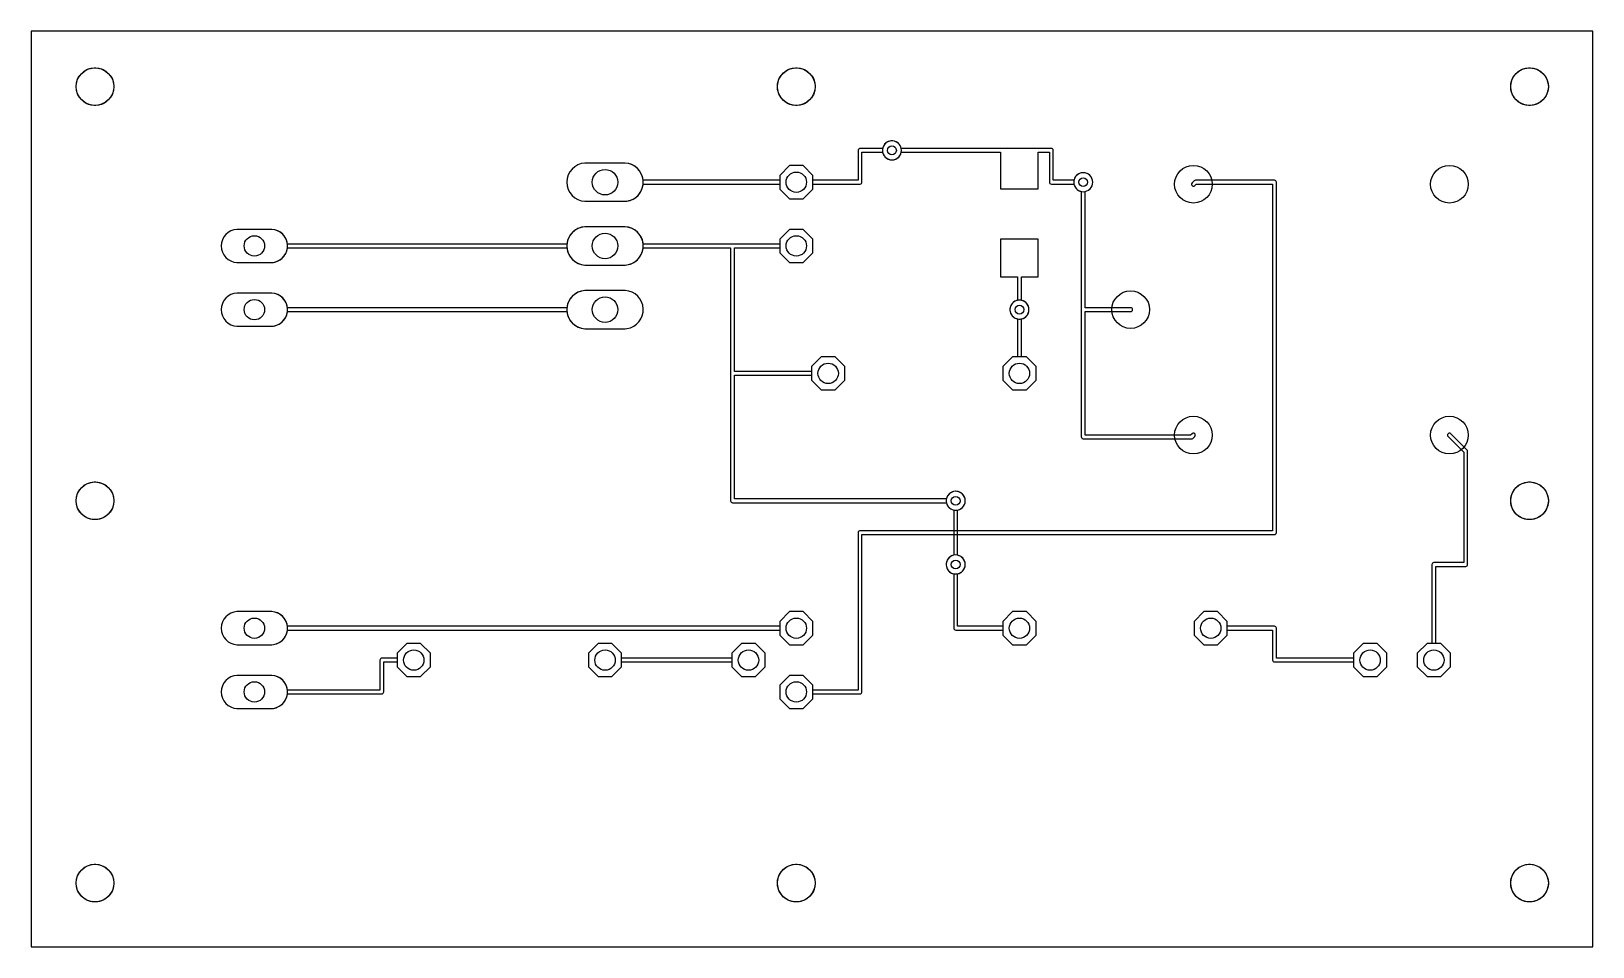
# Model space of a CAD drawing. Header units: millimetres. Extents: x 22.9 to 85.1, y 30.5 to 67.
import ezdxf

# ---------------------------------------------------------------- set-up
doc = ezdxf.new("R2010")
doc.units = ezdxf.units.MM

msp = doc.modelspace()

# ---------------------------------------------------------------- linework, layer by layer
at = {"layer": '16_copper'}
for points in [[(46.594, 60.205, 0.343466), (47.24, 60.884), (52.68, 60.884), (52.68, 60.686), (53.066, 60.3), (53.614, 60.3), (54, 60.686), (54, 60.884), (55.88, 60.884, 0.414214), (55.956, 60.96), (55.956, 62.154), (56.779, 62.154, 0.996924), (57.522, 62.304), (57.509, 62.352, 0.764884), (56.779, 62.306), (55.88, 62.306, 0.414214), (55.804, 62.23), (55.804, 61.036), (54, 61.036), (54, 61.234), (53.614, 61.62), (53.066, 61.62), (52.68, 61.234), (52.68, 61.036), (47.24, 61.036, 0.371144), (46.519, 61.722), (44.921, 61.722, 0.95208), (44.921, 60.198), (46.519, 60.198)], [(54, 40.366), (54, 40.564), (55.88, 40.564, 0.414214), (55.956, 40.64), (55.956, 46.914), (72.39, 46.914, 0.414214), (72.466, 46.99), (72.466, 60.96, 0.414214), (72.39, 61.036), (69.24, 61.036, 0.198912), (69.186, 61.014), (69.106, 60.934, 1), (69.214, 60.826), (69.272, 60.884), (72.314, 60.884), (72.314, 47.066), (55.88, 47.066, 0.414214), (55.804, 46.99), (55.804, 40.716), (54, 40.716), (54, 40.914), (53.614, 41.3), (53.066, 41.3), (52.68, 40.914), (52.68, 40.366), (53.066, 39.98), (53.614, 39.98)], [(64.695, 50.794, 0.392588), (64.77, 50.724), (69.08, 50.724, 0.198912), (69.134, 50.746), (69.214, 50.826, 1), (69.106, 50.934), (69.048, 50.876), (64.846, 50.876), (64.846, 55.804), (66.66, 55.804, 1), (66.66, 55.956), (64.846, 55.956), (64.846, 60.589, 0.996924), (64.696, 61.332), (64.648, 61.319, 0.764884), (64.694, 60.589), (64.694, 50.8)], [(47.237, 58.532, 0.357806), (46.519, 59.182), (44.921, 59.182, 0.371144), (44.2, 58.496), (33.066, 58.496, 0.366753), (32.443, 59.08), (31.057, 59.08, 0.952079), (31.057, 57.76), (32.443, 57.76, 0.366753), (33.066, 58.344), (44.2, 58.344, 0.371144), (44.921, 57.658), (46.519, 57.658, 0.371144), (47.24, 58.344), (50.724, 58.344), (50.724, 48.26, 0.414214), (50.8, 48.184), (59.319, 48.184, 0.996924), (60.062, 48.334), (60.049, 48.382, 0.764884), (59.319, 48.336), (50.876, 48.336), (50.876, 53.264), (53.95, 53.264), (53.95, 53.066), (54.336, 52.68), (54.884, 52.68), (55.27, 53.066), (55.27, 53.614), (54.884, 54), (54.336, 54), (53.95, 53.614), (53.95, 53.416), (50.876, 53.416), (50.876, 58.344), (52.68, 58.344), (52.68, 58.146), (53.066, 57.76), (53.614, 57.76), (54, 58.146), (54, 58.694), (53.614, 59.08), (53.066, 59.08), (52.68, 58.694), (52.68, 58.496), (47.24, 58.496)], [(46.594, 55.125, 0.906347), (46.519, 56.642), (44.921, 56.642, 0.371144), (44.2, 55.956), (33.066, 55.956, 0.366753), (32.443, 56.54), (31.057, 56.54, 0.952079), (31.057, 55.22), (32.443, 55.22, 0.366753), (33.066, 55.804), (44.2, 55.804, 0.371144), (44.921, 55.118), (46.519, 55.118)], [(62.89, 53.066), (62.89, 53.614), (62.504, 54), (62.306, 54), (62.306, 55.509, 0.996924), (62.156, 56.252), (62.108, 56.239, 0.764884), (62.154, 55.509), (62.154, 54), (61.956, 54), (61.57, 53.614), (61.57, 53.066), (61.956, 52.68), (62.504, 52.68)], [(79.4, 41.636), (79.4, 42.184), (79.014, 42.57), (78.816, 42.57), (78.816, 45.644), (80.01, 45.644, 0.414214), (80.086, 45.72), (80.086, 50.23, 0.198912), (80.064, 50.284), (79.414, 50.934, 1), (79.306, 50.826), (79.934, 50.198), (79.934, 45.796), (78.74, 45.796, 0.414214), (78.664, 45.72), (78.664, 42.57), (78.466, 42.57), (78.08, 42.184), (78.08, 41.636), (78.466, 41.25), (79.014, 41.25)], [(62.89, 42.906), (62.89, 43.454), (62.504, 43.84), (61.956, 43.84), (61.57, 43.454), (61.57, 43.256), (59.766, 43.256), (59.766, 45.349, 0.996924), (59.616, 46.092), (59.568, 46.079, 0.764884), (59.614, 45.349), (59.614, 43.18, 0.414214), (59.69, 43.104), (61.57, 43.104), (61.57, 42.906), (61.956, 42.52), (62.504, 42.52)], [(32.507, 42.526, 0.339151), (33.066, 43.104), (52.68, 43.104), (52.68, 42.906), (53.066, 42.52), (53.614, 42.52), (54, 42.906), (54, 43.454), (53.614, 43.84), (53.066, 43.84), (52.68, 43.454), (52.68, 43.256), (33.066, 43.256, 0.366753), (32.443, 43.84), (31.057, 43.84, 0.952079), (31.057, 42.52), (32.443, 42.52)], [(76.86, 41.636), (76.86, 42.184), (76.474, 42.57), (75.926, 42.57), (75.54, 42.184), (75.54, 41.986), (72.466, 41.986), (72.466, 43.18, 0.414214), (72.39, 43.256), (70.51, 43.256), (70.51, 43.454), (70.124, 43.84), (69.576, 43.84), (69.19, 43.454), (69.19, 42.906), (69.576, 42.52), (70.124, 42.52), (70.51, 42.906), (70.51, 43.104), (72.314, 43.104), (72.314, 41.91, 0.414214), (72.39, 41.834), (75.54, 41.834), (75.54, 41.636), (75.926, 41.25), (76.474, 41.25)], [(32.507, 39.986, 0.339151), (33.066, 40.564), (36.83, 40.564, 0.414214), (36.906, 40.64), (36.906, 41.834), (37.44, 41.834), (37.44, 41.636), (37.826, 41.25), (38.374, 41.25), (38.76, 41.636), (38.76, 42.184), (38.374, 42.57), (37.826, 42.57), (37.44, 42.184), (37.44, 41.986), (36.83, 41.986, 0.414214), (36.754, 41.91), (36.754, 40.716), (33.066, 40.716, 0.366753), (32.443, 41.3), (31.057, 41.3, 0.952079), (31.057, 39.98), (32.443, 39.98)]]:
    msp.add_lwpolyline(points, format="xyb", close=True, dxfattribs=at)
msp.add_lwpolyline([(46.38, 41.636), (46.38, 41.834), (50.775, 41.834), (50.775, 41.636), (51.161, 41.25), (51.709, 41.25), (52.095, 41.636), (52.095, 42.184), (51.709, 42.57), (51.161, 42.57), (50.775, 42.184), (50.775, 41.986), (46.38, 41.986), (46.38, 42.184), (45.994, 42.57), (45.446, 42.57), (45.06, 42.184), (45.06, 41.636), (45.446, 41.25), (45.994, 41.25)], close=True, dxfattribs=at)
at = {"layer": '1_copper'}
for points in [[(57.509, 62.352, 1), (56.791, 62.108), (56.81, 62.062, 0.714263), (57.521, 62.154), (61.48, 62.154), (61.48, 60.69), (62.98, 60.69), (62.98, 62.154), (63.424, 62.154), (63.424, 60.96, 0.414214), (63.5, 60.884), (64.399, 60.884, 0.996924), (65.142, 61.034), (65.129, 61.082, 0.764884), (64.399, 61.036), (63.576, 61.036), (63.576, 62.23, 0.414214), (63.5, 62.306), (57.521, 62.306)], [(46.594, 60.205, 0.906347), (46.519, 61.722), (44.921, 61.722, 0.95208), (44.921, 60.198), (46.519, 60.198)], [(46.594, 57.665, 0.906347), (46.519, 59.182), (44.921, 59.182, 0.95208), (44.921, 57.658), (46.519, 57.658)], [(32.507, 57.766, 0.906346), (32.443, 59.08), (31.057, 59.08, 0.952079), (31.057, 57.76), (32.443, 57.76)], [(62.304, 55.508, 0.818106), (62.306, 56.251), (62.306, 57.19), (62.98, 57.19), (62.98, 58.69), (61.48, 58.69), (61.48, 57.19), (62.154, 57.19), (62.154, 56.251), (62.108, 56.239), (62.062, 56.22), (62.019, 56.195), (61.98, 56.165), (61.945, 56.13), (61.915, 56.091), (61.89, 56.048), (61.871, 56.002), (61.858, 55.954), (61.852, 55.905), (61.852, 55.855), (61.858, 55.806), (61.871, 55.758), (61.89, 55.712), (61.915, 55.669), (61.945, 55.63), (61.98, 55.595), (62.019, 55.565), (62.062, 55.54), (62.108, 55.521), (62.156, 55.508), (62.205, 55.502), (62.255, 55.502)], [(46.594, 55.125, 0.906347), (46.519, 56.642), (44.921, 56.642, 0.95208), (44.921, 55.118), (46.519, 55.118)], [(32.507, 55.226, 0.906346), (32.443, 56.54), (31.057, 56.54, 0.952079), (31.057, 55.22), (32.443, 55.22)], [(59.764, 45.348, 0.818106), (59.766, 46.091), (59.766, 47.889, 0.996924), (59.616, 48.632), (59.568, 48.619, 0.764884), (59.614, 47.889), (59.614, 46.091), (59.568, 46.079), (59.522, 46.06), (59.479, 46.035), (59.44, 46.005), (59.405, 45.97), (59.375, 45.931), (59.35, 45.888), (59.331, 45.842), (59.318, 45.794), (59.312, 45.745), (59.312, 45.695), (59.318, 45.646), (59.331, 45.598), (59.35, 45.552), (59.375, 45.509), (59.405, 45.47), (59.44, 45.435), (59.479, 45.405), (59.522, 45.38), (59.568, 45.361), (59.616, 45.348), (59.665, 45.342), (59.715, 45.342)], [(32.507, 42.526, 0.906346), (32.443, 43.84), (31.057, 43.84, 0.952079), (31.057, 42.52), (32.443, 42.52)], [(32.507, 39.986, 0.906346), (32.443, 41.3), (31.057, 41.3, 0.952079), (31.057, 39.98), (32.443, 39.98)]]:
    msp.add_lwpolyline(points, format="xyb", close=True, dxfattribs=at)
for points in [[(54, 60.686), (54, 61.234), (53.614, 61.62), (53.066, 61.62), (52.68, 61.234), (52.68, 60.686), (53.066, 60.3), (53.614, 60.3)], [(54, 58.146), (54, 58.694), (53.614, 59.08), (53.066, 59.08), (52.68, 58.694), (52.68, 58.146), (53.066, 57.76), (53.614, 57.76)], [(55.27, 53.066), (55.27, 53.614), (54.884, 54), (54.336, 54), (53.95, 53.614), (53.95, 53.066), (54.336, 52.68), (54.884, 52.68)], [(62.89, 53.066), (62.89, 53.614), (62.504, 54), (61.956, 54), (61.57, 53.614), (61.57, 53.066), (61.956, 52.68), (62.504, 52.68)], [(54, 42.906), (54, 43.454), (53.614, 43.84), (53.066, 43.84), (52.68, 43.454), (52.68, 42.906), (53.066, 42.52), (53.614, 42.52)], [(62.89, 42.906), (62.89, 43.454), (62.504, 43.84), (61.956, 43.84), (61.57, 43.454), (61.57, 42.906), (61.956, 42.52), (62.504, 42.52)], [(70.51, 42.906), (70.51, 43.454), (70.124, 43.84), (69.576, 43.84), (69.19, 43.454), (69.19, 42.906), (69.576, 42.52), (70.124, 42.52)], [(38.76, 41.636), (38.76, 42.184), (38.374, 42.57), (37.826, 42.57), (37.44, 42.184), (37.44, 41.636), (37.826, 41.25), (38.374, 41.25)], [(46.38, 41.636), (46.38, 42.184), (45.994, 42.57), (45.446, 42.57), (45.06, 42.184), (45.06, 41.636), (45.446, 41.25), (45.994, 41.25)], [(52.095, 41.636), (52.095, 42.184), (51.709, 42.57), (51.161, 42.57), (50.775, 42.184), (50.775, 41.636), (51.161, 41.25), (51.709, 41.25)], [(76.86, 41.636), (76.86, 42.184), (76.474, 42.57), (75.926, 42.57), (75.54, 42.184), (75.54, 41.636), (75.926, 41.25), (76.474, 41.25)], [(79.4, 41.636), (79.4, 42.184), (79.014, 42.57), (78.466, 42.57), (78.08, 42.184), (78.08, 41.636), (78.466, 41.25), (79.014, 41.25)], [(54, 40.366), (54, 40.914), (53.614, 41.3), (53.066, 41.3), (52.68, 40.914), (52.68, 40.366), (53.066, 39.98), (53.614, 39.98)]]:
    msp.add_lwpolyline(points, close=True, dxfattribs=at)
at = {"layer": 'drills_NPTH'}
for centre in [(25.4, 64.77), (53.34, 64.77), (82.55, 64.77), (25.4, 48.26), (82.55, 48.26), (25.4, 33.02), (53.34, 33.02), (82.55, 33.02)]:
    msp.add_circle(centre, 0.75, dxfattribs=at)
at = {"layer": 'drills_PTH'}
for centre, radius in [((69.16, 60.88), 0.75), ((79.36, 60.88), 0.75), ((45.72, 60.96), 0.508), ((53.34, 60.96), 0.406), ((31.75, 58.42), 0.406), ((45.72, 58.42), 0.508), ((53.34, 58.42), 0.406), ((66.66, 55.88), 0.75), ((31.75, 55.88), 0.406), ((45.72, 55.88), 0.508), ((54.61, 53.34), 0.406), ((62.23, 53.34), 0.406), ((69.16, 50.88), 0.75), ((79.36, 50.88), 0.75), ((31.75, 43.18), 0.406), ((53.34, 43.18), 0.406), ((62.23, 43.18), 0.406), ((69.85, 43.18), 0.406), ((38.1, 41.91), 0.406), ((45.72, 41.91), 0.406), ((51.435, 41.91), 0.406), ((76.2, 41.91), 0.406), ((78.74, 41.91), 0.406), ((31.75, 40.64), 0.406), ((53.34, 40.64), 0.406)]:
    msp.add_circle(centre, radius, dxfattribs=at)
at = {"layer": 'drills_via_1_16'}
for centre in [(57.15, 62.23), (64.77, 60.96), (62.23, 55.88), (59.69, 48.26), (59.69, 45.72)]:
    msp.add_circle(centre, 0.175, dxfattribs=at)
at = {"layer": 'holes'}
for points in [[(26.15, 64.733), (26.143, 64.66), (26.128, 64.588), (26.107, 64.517), (26.079, 64.449), (26.044, 64.384), (26.003, 64.323), (25.956, 64.266), (25.904, 64.214), (25.847, 64.167), (25.786, 64.126), (25.721, 64.091), (25.653, 64.063), (25.582, 64.042), (25.51, 64.027), (25.437, 64.02), (25.363, 64.02), (25.29, 64.027), (25.218, 64.042), (25.147, 64.063), (25.079, 64.091), (25.014, 64.126), (24.953, 64.167), (24.896, 64.214), (24.844, 64.266), (24.797, 64.323), (24.756, 64.384), (24.721, 64.449), (24.693, 64.517), (24.672, 64.588), (24.657, 64.66), (24.65, 64.733), (24.65, 64.807), (24.657, 64.88), (24.672, 64.952), (24.693, 65.023), (24.721, 65.091), (24.756, 65.156), (24.797, 65.217), (24.844, 65.274), (24.896, 65.326), (24.953, 65.373), (25.014, 65.414), (25.079, 65.449), (25.147, 65.477), (25.218, 65.498), (25.29, 65.513), (25.363, 65.52), (25.437, 65.52), (25.51, 65.513), (25.582, 65.498), (25.653, 65.477), (25.721, 65.449), (25.786, 65.414), (25.847, 65.373), (25.904, 65.326), (25.956, 65.274), (26.003, 65.217), (26.044, 65.156), (26.079, 65.091), (26.107, 65.023), (26.128, 64.952), (26.143, 64.88), (26.15, 64.807), (26.15, 64.733)], [(54.09, 64.733), (54.083, 64.66), (54.068, 64.588), (54.047, 64.517), (54.019, 64.449), (53.984, 64.384), (53.943, 64.323), (53.896, 64.266), (53.844, 64.214), (53.787, 64.167), (53.726, 64.126), (53.661, 64.091), (53.593, 64.063), (53.522, 64.042), (53.45, 64.027), (53.377, 64.02), (53.303, 64.02), (53.23, 64.027), (53.158, 64.042), (53.087, 64.063), (53.019, 64.091), (52.954, 64.126), (52.893, 64.167), (52.836, 64.214), (52.784, 64.266), (52.737, 64.323), (52.696, 64.384), (52.661, 64.449), (52.633, 64.517), (52.612, 64.588), (52.597, 64.66), (52.59, 64.733), (52.59, 64.807), (52.597, 64.88), (52.612, 64.952), (52.633, 65.023), (52.661, 65.091), (52.696, 65.156), (52.737, 65.217), (52.784, 65.274), (52.836, 65.326), (52.893, 65.373), (52.954, 65.414), (53.019, 65.449), (53.087, 65.477), (53.158, 65.498), (53.23, 65.513), (53.303, 65.52), (53.377, 65.52), (53.45, 65.513), (53.522, 65.498), (53.593, 65.477), (53.661, 65.449), (53.726, 65.414), (53.787, 65.373), (53.844, 65.326), (53.896, 65.274), (53.943, 65.217), (53.984, 65.156), (54.019, 65.091), (54.047, 65.023), (54.068, 64.952), (54.083, 64.88), (54.09, 64.807), (54.09, 64.733)], [(83.3, 64.733), (83.293, 64.66), (83.278, 64.588), (83.257, 64.517), (83.229, 64.449), (83.194, 64.384), (83.153, 64.323), (83.106, 64.266), (83.054, 64.214), (82.997, 64.167), (82.936, 64.126), (82.871, 64.091), (82.803, 64.063), (82.732, 64.042), (82.66, 64.027), (82.587, 64.02), (82.513, 64.02), (82.44, 64.027), (82.368, 64.042), (82.297, 64.063), (82.229, 64.091), (82.164, 64.126), (82.103, 64.167), (82.046, 64.214), (81.994, 64.266), (81.947, 64.323), (81.906, 64.384), (81.871, 64.449), (81.843, 64.517), (81.822, 64.588), (81.807, 64.66), (81.8, 64.733), (81.8, 64.807), (81.807, 64.88), (81.822, 64.952), (81.843, 65.023), (81.871, 65.091), (81.906, 65.156), (81.947, 65.217), (81.994, 65.274), (82.046, 65.326), (82.103, 65.373), (82.164, 65.414), (82.229, 65.449), (82.297, 65.477), (82.368, 65.498), (82.44, 65.513), (82.513, 65.52), (82.587, 65.52), (82.66, 65.513), (82.732, 65.498), (82.803, 65.477), (82.871, 65.449), (82.936, 65.414), (82.997, 65.373), (83.054, 65.326), (83.106, 65.274), (83.153, 65.217), (83.194, 65.156), (83.229, 65.091), (83.257, 65.023), (83.278, 64.952), (83.293, 64.88), (83.3, 64.807), (83.3, 64.733)], [(26.15, 48.223), (26.143, 48.15), (26.128, 48.078), (26.107, 48.007), (26.079, 47.939), (26.044, 47.874), (26.003, 47.813), (25.956, 47.756), (25.904, 47.704), (25.847, 47.657), (25.786, 47.616), (25.721, 47.581), (25.653, 47.553), (25.582, 47.532), (25.51, 47.517), (25.437, 47.51), (25.363, 47.51), (25.29, 47.517), (25.218, 47.532), (25.147, 47.553), (25.079, 47.581), (25.014, 47.616), (24.953, 47.657), (24.896, 47.704), (24.844, 47.756), (24.797, 47.813), (24.756, 47.874), (24.721, 47.939), (24.693, 48.007), (24.672, 48.078), (24.657, 48.15), (24.65, 48.223), (24.65, 48.297), (24.657, 48.37), (24.672, 48.442), (24.693, 48.513), (24.721, 48.581), (24.756, 48.646), (24.797, 48.707), (24.844, 48.764), (24.896, 48.816), (24.953, 48.863), (25.014, 48.904), (25.079, 48.939), (25.147, 48.967), (25.218, 48.988), (25.29, 49.003), (25.363, 49.01), (25.437, 49.01), (25.51, 49.003), (25.582, 48.988), (25.653, 48.967), (25.721, 48.939), (25.786, 48.904), (25.847, 48.863), (25.904, 48.816), (25.956, 48.764), (26.003, 48.707), (26.044, 48.646), (26.079, 48.581), (26.107, 48.513), (26.128, 48.442), (26.143, 48.37), (26.15, 48.297), (26.15, 48.223)], [(83.3, 48.223), (83.293, 48.15), (83.278, 48.078), (83.257, 48.007), (83.229, 47.939), (83.194, 47.874), (83.153, 47.813), (83.106, 47.756), (83.054, 47.704), (82.997, 47.657), (82.936, 47.616), (82.871, 47.581), (82.803, 47.553), (82.732, 47.532), (82.66, 47.517), (82.587, 47.51), (82.513, 47.51), (82.44, 47.517), (82.368, 47.532), (82.297, 47.553), (82.229, 47.581), (82.164, 47.616), (82.103, 47.657), (82.046, 47.704), (81.994, 47.756), (81.947, 47.813), (81.906, 47.874), (81.871, 47.939), (81.843, 48.007), (81.822, 48.078), (81.807, 48.15), (81.8, 48.223), (81.8, 48.297), (81.807, 48.37), (81.822, 48.442), (81.843, 48.513), (81.871, 48.581), (81.906, 48.646), (81.947, 48.707), (81.994, 48.764), (82.046, 48.816), (82.103, 48.863), (82.164, 48.904), (82.229, 48.939), (82.297, 48.967), (82.368, 48.988), (82.44, 49.003), (82.513, 49.01), (82.587, 49.01), (82.66, 49.003), (82.732, 48.988), (82.803, 48.967), (82.871, 48.939), (82.936, 48.904), (82.997, 48.863), (83.054, 48.816), (83.106, 48.764), (83.153, 48.707), (83.194, 48.646), (83.229, 48.581), (83.257, 48.513), (83.278, 48.442), (83.293, 48.37), (83.3, 48.297), (83.3, 48.223)], [(26.15, 32.983), (26.143, 32.91), (26.128, 32.838), (26.107, 32.767), (26.079, 32.699), (26.044, 32.634), (26.003, 32.573), (25.956, 32.516), (25.904, 32.464), (25.847, 32.417), (25.786, 32.376), (25.721, 32.341), (25.653, 32.313), (25.582, 32.292), (25.51, 32.277), (25.437, 32.27), (25.363, 32.27), (25.29, 32.277), (25.218, 32.292), (25.147, 32.313), (25.079, 32.341), (25.014, 32.376), (24.953, 32.417), (24.896, 32.464), (24.844, 32.516), (24.797, 32.573), (24.756, 32.634), (24.721, 32.699), (24.693, 32.767), (24.672, 32.838), (24.657, 32.91), (24.65, 32.983), (24.65, 33.057), (24.657, 33.13), (24.672, 33.202), (24.693, 33.273), (24.721, 33.341), (24.756, 33.406), (24.797, 33.467), (24.844, 33.524), (24.896, 33.576), (24.953, 33.623), (25.014, 33.664), (25.079, 33.699), (25.147, 33.727), (25.218, 33.748), (25.29, 33.763), (25.363, 33.77), (25.437, 33.77), (25.51, 33.763), (25.582, 33.748), (25.653, 33.727), (25.721, 33.699), (25.786, 33.664), (25.847, 33.623), (25.904, 33.576), (25.956, 33.524), (26.003, 33.467), (26.044, 33.406), (26.079, 33.341), (26.107, 33.273), (26.128, 33.202), (26.143, 33.13), (26.15, 33.057), (26.15, 32.983)], [(54.09, 32.983), (54.083, 32.91), (54.068, 32.838), (54.047, 32.767), (54.019, 32.699), (53.984, 32.634), (53.943, 32.573), (53.896, 32.516), (53.844, 32.464), (53.787, 32.417), (53.726, 32.376), (53.661, 32.341), (53.593, 32.313), (53.522, 32.292), (53.45, 32.277), (53.377, 32.27), (53.303, 32.27), (53.23, 32.277), (53.158, 32.292), (53.087, 32.313), (53.019, 32.341), (52.954, 32.376), (52.893, 32.417), (52.836, 32.464), (52.784, 32.516), (52.737, 32.573), (52.696, 32.634), (52.661, 32.699), (52.633, 32.767), (52.612, 32.838), (52.597, 32.91), (52.59, 32.983), (52.59, 33.057), (52.597, 33.13), (52.612, 33.202), (52.633, 33.273), (52.661, 33.341), (52.696, 33.406), (52.737, 33.467), (52.784, 33.524), (52.836, 33.576), (52.893, 33.623), (52.954, 33.664), (53.019, 33.699), (53.087, 33.727), (53.158, 33.748), (53.23, 33.763), (53.303, 33.77), (53.377, 33.77), (53.45, 33.763), (53.522, 33.748), (53.593, 33.727), (53.661, 33.699), (53.726, 33.664), (53.787, 33.623), (53.844, 33.576), (53.896, 33.524), (53.943, 33.467), (53.984, 33.406), (54.019, 33.341), (54.047, 33.273), (54.068, 33.202), (54.083, 33.13), (54.09, 33.057), (54.09, 32.983)], [(83.3, 32.983), (83.293, 32.91), (83.278, 32.838), (83.257, 32.767), (83.229, 32.699), (83.194, 32.634), (83.153, 32.573), (83.106, 32.516), (83.054, 32.464), (82.997, 32.417), (82.936, 32.376), (82.871, 32.341), (82.803, 32.313), (82.732, 32.292), (82.66, 32.277), (82.587, 32.27), (82.513, 32.27), (82.44, 32.277), (82.368, 32.292), (82.297, 32.313), (82.229, 32.341), (82.164, 32.376), (82.103, 32.417), (82.046, 32.464), (81.994, 32.516), (81.947, 32.573), (81.906, 32.634), (81.871, 32.699), (81.843, 32.767), (81.822, 32.838), (81.807, 32.91), (81.8, 32.983), (81.8, 33.057), (81.807, 33.13), (81.822, 33.202), (81.843, 33.273), (81.871, 33.341), (81.906, 33.406), (81.947, 33.467), (81.994, 33.524), (82.046, 33.576), (82.103, 33.623), (82.164, 33.664), (82.229, 33.699), (82.297, 33.727), (82.368, 33.748), (82.44, 33.763), (82.513, 33.77), (82.587, 33.77), (82.66, 33.763), (82.732, 33.748), (82.803, 33.727), (82.871, 33.699), (82.936, 33.664), (82.997, 33.623), (83.054, 33.576), (83.106, 33.524), (83.153, 33.467), (83.194, 33.406), (83.229, 33.341), (83.257, 33.273), (83.278, 33.202), (83.293, 33.13), (83.3, 33.057), (83.3, 32.983)]]:
    msp.add_lwpolyline(points, close=True, dxfattribs=at)
at = {"layer": 'outline'}
msp.add_lwpolyline([(22.86, 30.48), (85.07, 30.48), (85.07, 66.98), (22.86, 66.98), (22.86, 30.48)], close=True, dxfattribs=at)

doc.saveas('drawing.dxf')
